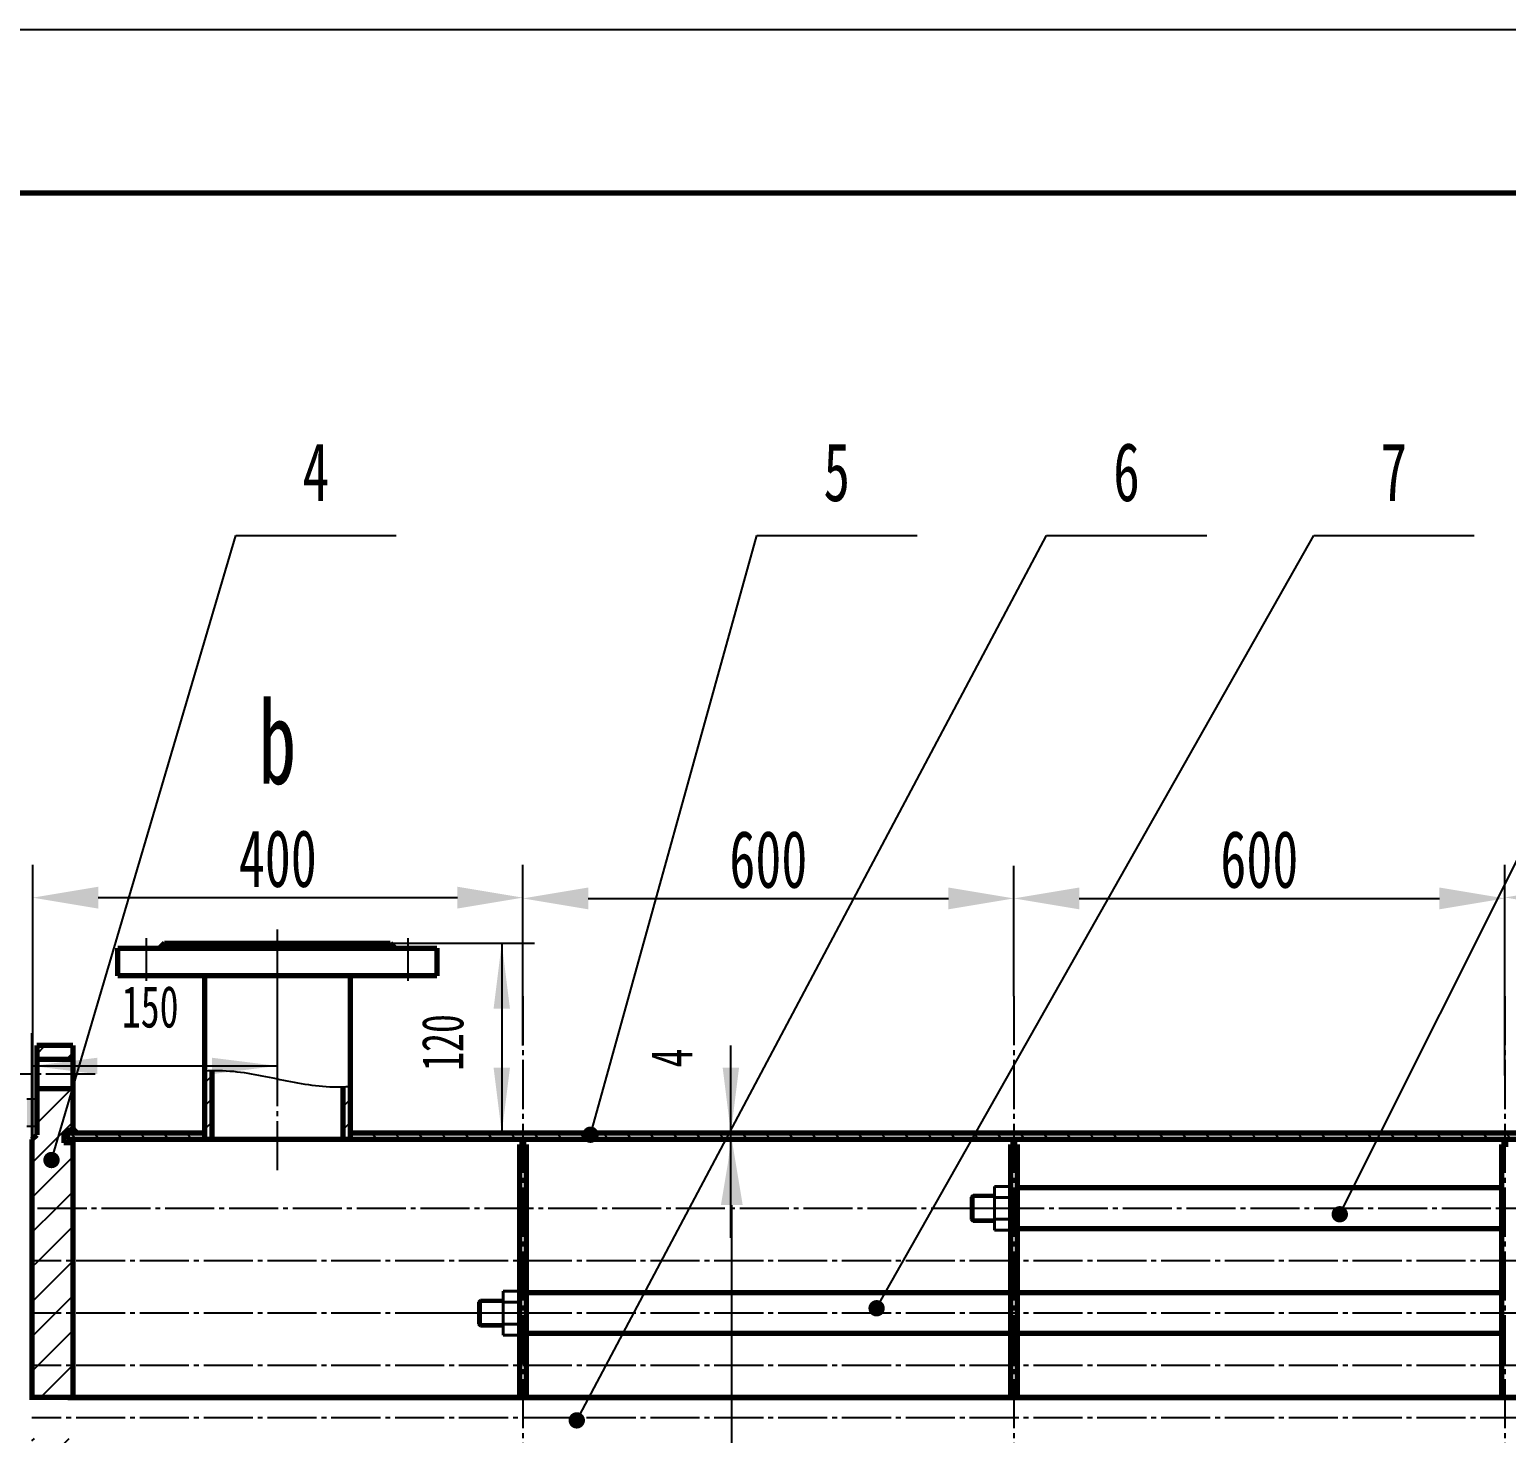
# Model space of a CAD drawing. Header units: millimetres. Extents: x -2970 to 2970, y -2100 to 2100.
# Drawn here: x -2285 to -1383, y 1242 to 2100 of the extents above; entities that cross this region are included whole.
import ezdxf

# ---------------------------------------------------------------- set-up
doc = ezdxf.new("R2010")
doc.units = ezdxf.units.MM
doc.linetypes.add('EB_DASHDOT', pattern=[39, 30, -3, 3, -3])
for name, color, linetype, lineweight in [('CAXA0', 7, 'Continuous', 40), ('CAXA1', 1, 'EB_DASHDOT', 25), ('CAXA3', 7, 'Continuous', 25), ('CAXA4', 3, 'Continuous', 25)]:
    doc.layers.add(name, color=color, linetype=linetype, lineweight=lineweight)
doc.styles.add('UserTxtStyle1', font='', dxfattribs={"width": 0.667})
doc.styles.add('UserTxtStyle12', font='', dxfattribs={"width": 0.667})
doc.styles.add('UserTxtStyle15', font='', dxfattribs={"width": 0.667})
doc.styles.add('标准', font='', dxfattribs={"width": 0.667})
doc.styles.get('UserTxtStyle1').set_extended_font_data('FangSong_GB2312')
doc.styles.get('UserTxtStyle12').set_extended_font_data('FangSong_GB2312')
doc.styles.get('UserTxtStyle15').set_extended_font_data('SimSun')
doc.styles.get('标准').set_extended_font_data('FangSong_GB2312')
doc.dimstyles.new('标准', dxfattribs={"dimscale": 10, "dimtxt": 3.5, "dimasz": 4, "dimexe": 2, "dimexo": 0, "dimtad": 1, "dimdsep": 46, "dimtxsty": '标准', "dimcen": 0, "dimdle": 6, "dimaunit": 1, "dimazin": 2, "dimtfac": 1, "dimtdec": 3, "dimtmove": 0, "dimatfit": 3, "dimfxl": 0, "dimtolj": 1, "dimtzin": 0, "dimarcsym": 0})

# ---------------------------------------------------------------- blocks, each defined once
blk = doc.blocks.new('CAXBLOCK0', base_point=(2870, -2000))
at = {"layer": 'CAXA0', "color": 0, "linetype": 'Continuous', "lineweight": 25}
blk.add_line((-2970, 2100), (2970, 2100), dxfattribs=at)
at = {"layer": 'CAXA0', "color": 0, "linetype": 'Continuous', "lineweight": 70}
blk.add_line((2870, 2000), (-2870, 2000), dxfattribs=at)
blk = doc.blocks.new('*CAXBLOCK14')
at = {"layer": 'CAXA4', "color": 0, "linetype": 'Continuous', "lineweight": -2}
for p, q in [((-1983.68, 1479.27), (-1983.68, 1589.14)), ((-1683.68, 1509.46), (-1683.68, 1589.14)), ((-1943.68, 1569.14), (-1723.68, 1569.14))]:
    blk.add_line(p, q, dxfattribs=at)
at = {"layer": 'CAXA4', "color": 0, "linetype": 'Continuous'}
for points in [[(-1943.68, 1575.81), (-1943.68, 1562.48), (-1983.68, 1569.14)], [(-1723.68, 1575.81), (-1723.68, 1562.48), (-1683.68, 1569.14)]]:
    blk.add_solid(points, dxfattribs=at)
at = {"layer": 'Defpoints', "color": 0, "linetype": 'Continuous'}
for p in [(-1683.68, 1569.14), (-1683.68, 1509.46), (-1983.68, 1479.27)]:
    blk.add_point(p, dxfattribs=at)
at = {"layer": 'CAXA4', "color": 0, "linetype": 'Continuous', "lineweight": 25, "insert": (-1833.68, 1592.89), "char_height": 35, "attachment_point": 5, "style": '标准'}
blk.add_mtext('\\A1;{\\fFangSong_GB2312|b0|i0|c134|p0;600}', dxfattribs=at)
blk = doc.blocks.new('*CAXBLOCK25')
at = {"layer": 'CAXA4', "color": 0, "linetype": 'Continuous', "lineweight": -2}
for p, q in [((-1683.68, 1509.46), (-1683.68, 1589.14)), ((-1383.68, 1509.46), (-1383.68, 1589.14)), ((-1643.68, 1569.14), (-1423.68, 1569.14))]:
    blk.add_line(p, q, dxfattribs=at)
at = {"layer": 'CAXA4', "color": 0, "linetype": 'Continuous'}
for points in [[(-1643.68, 1575.81), (-1643.68, 1562.48), (-1683.68, 1569.14)], [(-1423.68, 1575.81), (-1423.68, 1562.48), (-1383.68, 1569.14)]]:
    blk.add_solid(points, dxfattribs=at)
at = {"layer": 'Defpoints', "color": 0, "linetype": 'Continuous'}
for p in [(-1383.68, 1569.14), (-1683.68, 1509.46), (-1383.68, 1509.46)]:
    blk.add_point(p, dxfattribs=at)
at = {"layer": 'CAXA4', "color": 0, "linetype": 'Continuous', "lineweight": 25, "insert": (-1533.68, 1592.89), "char_height": 35, "attachment_point": 5, "style": '标准'}
blk.add_mtext('\\A1;{\\fFangSong_GB2312|b0|i0|c134|p0;600}', dxfattribs=at)
blk = doc.blocks.new('*CAXBLOCK36')
at = {"layer": 'CAXA4', "color": 0, "linetype": 'Continuous', "lineweight": -2}
for p, q in [((-1383.68, 1460.91), (-1383.68, 1589.75)), ((-1083.68, 1460.91), (-1083.68, 1589.75)), ((-1343.68, 1569.75), (-1123.68, 1569.75))]:
    blk.add_line(p, q, dxfattribs=at)
at = {"layer": 'CAXA4', "color": 0, "linetype": 'Continuous'}
for points in [[(-1343.68, 1576.41), (-1343.68, 1563.08), (-1383.68, 1569.75)], [(-1123.68, 1576.41), (-1123.68, 1563.08), (-1083.68, 1569.75)]]:
    blk.add_solid(points, dxfattribs=at)
at = {"layer": 'Defpoints', "color": 0, "linetype": 'Continuous'}
for p in [(-1083.68, 1569.75), (-1383.68, 1460.91), (-1083.68, 1460.91)]:
    blk.add_point(p, dxfattribs=at)
at = {"layer": 'CAXA4', "color": 0, "linetype": 'Continuous', "lineweight": 25, "insert": (-1233.68, 1593.5), "char_height": 35, "attachment_point": 5, "style": '标准'}
blk.add_mtext('\\A1;{\\fFangSong_GB2312|b0|i0|c134|p0;600}', dxfattribs=at)
blk = doc.blocks.new('*CAXBLOCK1720')
at = {"layer": 'CAXA0', "linetype": 'Continuous', "lineweight": 25}
for points in [[(-2283.68, 1466.81), (-2243.68, 1461.81), (-2243.68, 1471.81)], [(-2133.68, 1466.81), (-2173.68, 1461.81), (-2173.68, 1471.81)]]:
    blk.add_hatch(color=0, dxfattribs=at).paths.add_polyline_path(points, flags=0)
at = {"layer": 'CAXA0', "color": 0, "linetype": 'Continuous', "lineweight": 25}
for p, q in [((-2133.68, 1550.13), (-2133.68, 1446.81)), ((-2283.68, 1421.77), (-2283.68, 1486.81)), ((-2283.68, 1466.81), (-2133.68, 1466.81))]:
    blk.add_line(p, q, dxfattribs=at)
at = {"layer": 'CAXA0', "color": 0, "linetype": 'Continuous', "lineweight": 25, "insert": (-2228.71, 1515.78), "char_height": 25.5, "attachment_point": 1, "style": '标准'}
blk.add_mtext('\\fFangSong_GB2312|b0|i0|p34;150', dxfattribs=at)
blk = doc.blocks.new('*CAXBLOCK1821')
at = {"layer": 'CAXA0', "linetype": 'Continuous', "lineweight": 25}
for points in [[(-1996.54, 1541.79), (-2001.54, 1501.79), (-1991.54, 1501.79)], [(-1996.54, 1425.77), (-2001.54, 1465.77), (-1991.54, 1465.77)]]:
    blk.add_hatch(color=0, dxfattribs=at).paths.add_polyline_path(points, flags=0)
at = {"layer": 'CAXA0', "color": 0, "linetype": 'Continuous', "lineweight": 25}
for p, q in [((-2064.68, 1541.79), (-1976.54, 1541.79)), ((-1996.54, 1541.79), (-1996.54, 1425.77)), ((-2089.18, 1425.77), (-1976.54, 1425.77))]:
    blk.add_line(p, q, dxfattribs=at)
at = {"layer": 'CAXA0', "color": 0, "linetype": 'Continuous', "lineweight": 25, "insert": (-2045.5, 1463.75), "char_height": 25.5, "attachment_point": 1, "rotation": 90, "style": '标准'}
blk.add_mtext('\\fFangSong_GB2312|b0|i0|p34;120', dxfattribs=at)
blk = doc.blocks.new('*CAXBLOCK2326')
at = {"layer": 'CAXA4', "color": 0, "linetype": 'Continuous', "lineweight": -2}
for p, q in [((-2262.1, 1421.77), (-1835.99, 1421.77)), ((-1855.99, 961.77), (-1855.99, 1381.77)), ((-1801.31, 921.77), (-1875.99, 921.77))]:
    blk.add_line(p, q, dxfattribs=at)
at = {"layer": 'CAXA4', "color": 0, "linetype": 'Continuous'}
for points in [[(-1862.66, 1381.77), (-1849.33, 1381.77), (-1855.99, 1421.77)], [(-1862.66, 961.77), (-1849.33, 961.77), (-1855.99, 921.77)]]:
    blk.add_solid(points, dxfattribs=at)
at = {"layer": 'Defpoints', "color": 0, "linetype": 'Continuous'}
for p in [(-2262.1, 1421.77), (-1855.99, 1421.77), (-1801.31, 921.77)]:
    blk.add_point(p, dxfattribs=at)
at = {"layer": 'CAXA4', "color": 0, "linetype": 'Continuous', "lineweight": 25, "insert": (-1882.39, 1171.77), "char_height": 35, "attachment_point": 5, "rotation": 90, "style": '标准'}
blk.add_mtext('\\A1;{\\fFangSong_GB2312|b0|i0|c134|p0;φ900}', dxfattribs=at)
blk = doc.blocks.new('CAXBLOCK36', base_point=(-2061.09, 1790.83))
at = {"layer": 'CAXA0', "linetype": 'Continuous', "lineweight": 25}
blk.add_hatch(color=0, dxfattribs=at).paths.add_polyline_path([(-2266.67, 1409.32), (-2266.73, 1410.1), (-2266.91, 1410.86), (-2267.21, 1411.59), (-2267.62, 1412.26), (-2268.13, 1412.86), (-2268.73, 1413.36), (-2269.4, 1413.77), (-2270.12, 1414.07), (-2270.88, 1414.26), (-2271.67, 1414.32), (-2272.45, 1414.26), (-2273.21, 1414.07), (-2273.94, 1413.77), (-2274.61, 1413.36), (-2275.2, 1412.86), (-2275.71, 1412.26), (-2276.12, 1411.59), (-2276.42, 1410.86), (-2276.61, 1410.1), (-2276.67, 1409.32), (-2276.61, 1408.54), (-2276.42, 1407.77), (-2276.12, 1407.05), (-2275.71, 1406.38), (-2275.2, 1405.78), (-2274.61, 1405.27), (-2273.94, 1404.86), (-2273.21, 1404.56), (-2272.45, 1404.38), (-2271.67, 1404.32), (-2270.88, 1404.38), (-2270.12, 1404.56), (-2269.4, 1404.86), (-2268.73, 1405.27), (-2268.13, 1405.78), (-2267.62, 1406.38), (-2267.21, 1407.05), (-2266.91, 1407.77), (-2266.73, 1408.54)], flags=0)
at = {"layer": 'CAXA0', "color": 0, "linetype": 'Continuous', "lineweight": 25}
for p, q in [((-2271.67, 1409.32), (-2159.09, 1790.83)), ((-2159.09, 1790.83), (-2061.09, 1790.83))]:
    blk.add_line(p, q, dxfattribs=at)
at = {"layer": 'CAXA0', "color": 0, "linetype": 'Continuous', "lineweight": 25, "insert": (-2118.27, 1847.68), "char_height": 35.8, "attachment_point": 1, "style": 'UserTxtStyle1'}
blk.add_mtext('\\fFangSong_GB2312|b0|i0|p34;4', dxfattribs=at)
blk = doc.blocks.new('CAXBLOCK35', base_point=(-2271.67, 1409.32))
at = {"layer": 'CAXA0', "color": 0, "linetype": 'ByBlock', "lineweight": -2}
blk.add_blockref('CAXBLOCK36', (-2061.09, 1790.83), dxfattribs=at)
blk = doc.blocks.new('CAXBLOCK38', base_point=(-1742.8, 1790.83))
at = {"layer": 'CAXA0', "linetype": 'Continuous', "lineweight": 25}
blk.add_hatch(color=0, dxfattribs=at).paths.add_polyline_path([(-1937.33, 1424.78), (-1937.4, 1425.57), (-1937.58, 1426.33), (-1937.88, 1427.05), (-1938.29, 1427.72), (-1938.8, 1428.32), (-1939.4, 1428.83), (-1940.06, 1429.24), (-1940.79, 1429.54), (-1941.55, 1429.72), (-1942.33, 1429.78), (-1943.12, 1429.72), (-1943.88, 1429.54), (-1944.6, 1429.24), (-1945.27, 1428.83), (-1945.87, 1428.32), (-1946.38, 1427.72), (-1946.79, 1427.05), (-1947.09, 1426.33), (-1947.27, 1425.57), (-1947.33, 1424.78), (-1947.27, 1424), (-1947.09, 1423.24), (-1946.79, 1422.51), (-1946.38, 1421.84), (-1945.87, 1421.25), (-1945.27, 1420.74), (-1944.6, 1420.33), (-1943.88, 1420.03), (-1943.12, 1419.84), (-1942.33, 1419.78), (-1941.55, 1419.84), (-1940.79, 1420.03), (-1940.06, 1420.33), (-1939.4, 1420.74), (-1938.8, 1421.25), (-1938.29, 1421.84), (-1937.88, 1422.51), (-1937.58, 1423.24), (-1937.4, 1424)], flags=0)
at = {"layer": 'CAXA0', "color": 0, "linetype": 'Continuous', "lineweight": 25}
for p, q in [((-1942.33, 1424.78), (-1840.8, 1790.83)), ((-1840.8, 1790.83), (-1742.8, 1790.83))]:
    blk.add_line(p, q, dxfattribs=at)
at = {"layer": 'CAXA0', "color": 0, "linetype": 'Continuous', "lineweight": 25, "insert": (-1799.98, 1847.68), "char_height": 35.8, "attachment_point": 1, "style": 'UserTxtStyle1'}
blk.add_mtext('\\fFangSong_GB2312|b0|i0|p34;5', dxfattribs=at)
blk = doc.blocks.new('CAXBLOCK37', base_point=(-1942.33, 1424.78))
at = {"layer": 'CAXA0', "color": 0, "linetype": 'ByBlock', "lineweight": -2}
blk.add_blockref('CAXBLOCK38', (-1742.8, 1790.83), dxfattribs=at)
blk = doc.blocks.new('CAXBLOCK40', base_point=(-1565.77, 1790.83))
at = {"layer": 'CAXA0', "linetype": 'Continuous', "lineweight": 25}
blk.add_hatch(color=0, dxfattribs=at).paths.add_polyline_path([(-1945.72, 1250.26), (-1945.78, 1251.05), (-1945.97, 1251.81), (-1946.27, 1252.53), (-1946.68, 1253.2), (-1947.19, 1253.8), (-1947.78, 1254.31), (-1948.45, 1254.72), (-1949.18, 1255.02), (-1949.94, 1255.2), (-1950.72, 1255.26), (-1951.5, 1255.2), (-1952.27, 1255.02), (-1952.99, 1254.72), (-1953.66, 1254.31), (-1954.26, 1253.8), (-1954.77, 1253.2), (-1955.18, 1252.53), (-1955.48, 1251.81), (-1955.66, 1251.05), (-1955.72, 1250.26), (-1955.66, 1249.48), (-1955.48, 1248.72), (-1955.18, 1248), (-1954.77, 1247.33), (-1954.26, 1246.73), (-1953.66, 1246.22), (-1952.99, 1245.81), (-1952.27, 1245.51), (-1951.5, 1245.33), (-1950.72, 1245.26), (-1949.94, 1245.33), (-1949.18, 1245.51), (-1948.45, 1245.81), (-1947.78, 1246.22), (-1947.19, 1246.73), (-1946.68, 1247.33), (-1946.27, 1248), (-1945.97, 1248.72), (-1945.78, 1249.48)], flags=0)
at = {"layer": 'CAXA0', "color": 0, "linetype": 'Continuous', "lineweight": 25}
for p, q in [((-1950.72, 1250.26), (-1663.77, 1790.83)), ((-1663.77, 1790.83), (-1565.77, 1790.83))]:
    blk.add_line(p, q, dxfattribs=at)
at = {"layer": 'CAXA0', "color": 0, "linetype": 'Continuous', "lineweight": 25, "insert": (-1622.95, 1847.68), "char_height": 35.8, "attachment_point": 1, "style": 'UserTxtStyle1'}
blk.add_mtext('\\fFangSong_GB2312|b0|i0|p34;6', dxfattribs=at)
blk = doc.blocks.new('CAXBLOCK39', base_point=(-1950.72, 1250.26))
at = {"layer": 'CAXA0', "color": 0, "linetype": 'ByBlock', "lineweight": -2}
blk.add_blockref('CAXBLOCK40', (-1565.77, 1790.83), dxfattribs=at)
blk = doc.blocks.new('CAXBLOCK42', base_point=(-1402.43, 1790.83))
at = {"layer": 'CAXA0', "linetype": 'Continuous', "lineweight": 25}
blk.add_hatch(color=0, dxfattribs=at).paths.add_polyline_path([(-1762.51, 1318.75), (-1762.58, 1319.53), (-1762.76, 1320.29), (-1763.06, 1321.02), (-1763.47, 1321.69), (-1763.98, 1322.28), (-1764.58, 1322.79), (-1765.24, 1323.2), (-1765.97, 1323.5), (-1766.73, 1323.69), (-1767.51, 1323.75), (-1768.3, 1323.69), (-1769.06, 1323.5), (-1769.78, 1323.2), (-1770.45, 1322.79), (-1771.05, 1322.28), (-1771.56, 1321.69), (-1771.97, 1321.02), (-1772.27, 1320.29), (-1772.45, 1319.53), (-1772.51, 1318.75), (-1772.45, 1317.96), (-1772.27, 1317.2), (-1771.97, 1316.48), (-1771.56, 1315.81), (-1771.05, 1315.21), (-1770.45, 1314.7), (-1769.78, 1314.29), (-1769.06, 1313.99), (-1768.3, 1313.81), (-1767.51, 1313.75), (-1766.73, 1313.81), (-1765.97, 1313.99), (-1765.24, 1314.29), (-1764.58, 1314.7), (-1763.98, 1315.21), (-1763.47, 1315.81), (-1763.06, 1316.48), (-1762.76, 1317.2), (-1762.58, 1317.96)], flags=0)
at = {"layer": 'CAXA0', "color": 0, "linetype": 'Continuous', "lineweight": 25}
for p, q in [((-1767.51, 1318.75), (-1500.43, 1790.83)), ((-1500.43, 1790.83), (-1402.43, 1790.83))]:
    blk.add_line(p, q, dxfattribs=at)
at = {"layer": 'CAXA0', "color": 0, "linetype": 'Continuous', "lineweight": 25, "insert": (-1459.61, 1847.68), "char_height": 35.8, "attachment_point": 1, "style": 'UserTxtStyle1'}
blk.add_mtext('\\fFangSong_GB2312|b0|i0|p34;7', dxfattribs=at)
blk = doc.blocks.new('CAXBLOCK41', base_point=(-1767.51, 1318.75))
at = {"layer": 'CAXA0', "color": 0, "linetype": 'ByBlock', "lineweight": -2}
blk.add_blockref('CAXBLOCK42', (-1402.43, 1790.83), dxfattribs=at)
blk = doc.blocks.new('CAXBLOCK44', base_point=(-1179.05, 1790.83))
at = {"layer": 'CAXA0', "linetype": 'Continuous', "lineweight": 25}
blk.add_hatch(color=0, dxfattribs=at).paths.add_polyline_path([(-1479.53, 1376.18), (-1479.6, 1376.97), (-1479.78, 1377.73), (-1480.08, 1378.45), (-1480.49, 1379.12), (-1481, 1379.72), (-1481.6, 1380.23), (-1482.26, 1380.64), (-1482.99, 1380.94), (-1483.75, 1381.12), (-1484.53, 1381.18), (-1485.32, 1381.12), (-1486.08, 1380.94), (-1486.8, 1380.64), (-1487.47, 1380.23), (-1488.07, 1379.72), (-1488.58, 1379.12), (-1488.99, 1378.45), (-1489.29, 1377.73), (-1489.47, 1376.97), (-1489.53, 1376.18), (-1489.47, 1375.4), (-1489.29, 1374.64), (-1488.99, 1373.91), (-1488.58, 1373.24), (-1488.07, 1372.65), (-1487.47, 1372.14), (-1486.8, 1371.73), (-1486.08, 1371.43), (-1485.32, 1371.24), (-1484.53, 1371.18), (-1483.75, 1371.24), (-1482.99, 1371.43), (-1482.26, 1371.73), (-1481.6, 1372.14), (-1481, 1372.65), (-1480.49, 1373.24), (-1480.08, 1373.91), (-1479.78, 1374.64), (-1479.6, 1375.4)], flags=0)
at = {"layer": 'CAXA0', "color": 0, "linetype": 'Continuous', "lineweight": 25}
for p, q in [((-1484.53, 1376.18), (-1277.05, 1790.83)), ((-1277.05, 1790.83), (-1179.05, 1790.83))]:
    blk.add_line(p, q, dxfattribs=at)
at = {"layer": 'CAXA0', "color": 0, "linetype": 'Continuous', "lineweight": 25, "insert": (-1236.22, 1847.68), "char_height": 35.8, "attachment_point": 1, "style": 'UserTxtStyle1'}
blk.add_mtext('\\fFangSong_GB2312|b0|i0|p34;8', dxfattribs=at)
blk = doc.blocks.new('CAXBLOCK43', base_point=(-1484.53, 1376.18))
at = {"layer": 'CAXA0', "color": 0, "linetype": 'ByBlock', "lineweight": -2}
blk.add_blockref('CAXBLOCK44', (-1179.05, 1790.83), dxfattribs=at)
blk = doc.blocks.new('CAXBLOCK66', base_point=(-2245.73, 783.02))
at = {"layer": 'CAXA0', "color": 0, "linetype": 'Continuous', "lineweight": 25}
for p, q in [((-2280.68, 1474.05), (-2275.46, 1479.27)), ((-2262.75, 1470.77), (-2258.68, 1474.84)), ((-2280.68, 1431.63), (-2259.54, 1452.77)), ((-2283.68, 1407.41), (-2258.68, 1432.41)), ((-2283.68, 1386.2), (-2258.68, 1411.2)), ((-2268.9, 1379.77), (-2258.68, 1389.99)), ((-2283.68, 1364.99), (-2268.9, 1379.77)), ((-2279.69, 1347.77), (-2258.68, 1368.77)), ((-2283.68, 1343.77), (-2279.69, 1347.77)), ((-2283.68, 1322.56), (-2258.68, 1347.56)), ((-2269.26, 1315.77), (-2258.68, 1326.35)), ((-2283.68, 1301.35), (-2269.26, 1315.77)), ((-2280.05, 1283.77), (-2258.68, 1305.13)), ((-2283.68, 1280.13), (-2280.05, 1283.77)), ((-2278.33, 1264.27), (-2258.83, 1283.77)), ((-2258.83, 1283.77), (-2258.68, 1283.92)), ((-2283.68, 1237.71), (-2282.12, 1239.27)), ((-2280.41, 1219.77), (-2260.91, 1239.27)), ((-2283.68, 1195.28), (-2259.19, 1219.77)), ((-2283.68, 1216.49), (-2280.41, 1219.77)), ((-2259.19, 1219.77), (-2258.68, 1220.28)), ((-2269.98, 1187.77), (-2258.68, 1199.07)), ((-2281.11, 1176.64), (-2269.98, 1187.77)), ((-2264.77, 1171.77), (-2258.68, 1177.86)), ((-2280.77, 1155.77), (-2264.77, 1171.77)), ((-2283.68, 1152.86), (-2280.77, 1155.77)), ((-2283.68, 1131.64), (-2259.55, 1155.77)), ((-2259.55, 1155.77), (-2258.68, 1156.64)), ((-2270.34, 1123.77), (-2258.68, 1135.43)), ((-2283.68, 1110.43), (-2270.34, 1123.77)), ((-2281.13, 1091.77), (-2258.68, 1114.22)), ((-2259.91, 1091.77), (-2258.68, 1093)), ((-2283.68, 1089.22), (-2281.13, 1091.77)), ((-2283.68, 1068), (-2259.91, 1091.77)), ((-2270.7, 1059.77), (-2258.68, 1071.79)), ((-2283.68, 1046.79), (-2270.7, 1059.77)), ((-2281.49, 1027.77), (-2258.68, 1050.58)), ((-2260.27, 1027.77), (-2258.68, 1029.36)), ((-2283.68, 1025.58), (-2281.49, 1027.77)), ((-2283.68, 1004.36), (-2260.27, 1027.77)), ((-2271.06, 995.77), (-2258.68, 1008.15)), ((-2283.68, 983.15), (-2271.06, 995.77)), ((-2281.85, 963.77), (-2258.68, 986.94)), ((-2260.63, 963.77), (-2258.68, 965.72)), ((-2283.68, 961.94), (-2281.85, 963.77)), ((-2283.68, 940.72), (-2260.63, 963.77)), ((-2282.55, 920.64), (-2258.68, 944.51)), ((-2280.68, 901.3), (-2264.1, 917.88)), ((-2269.99, 890.77), (-2258.68, 902.08)), ((-2275.28, 864.27), (-2266.78, 872.77))]:
    blk.add_line(p, q, dxfattribs=at)
blk = doc.blocks.new('CAXBLOCK70', base_point=(-2315.72, 1424.47))
at = {"layer": 'CAXA0', "color": 0, "linetype": 'Continuous', "lineweight": 25}
for p, q in [((-2256.16, 1421.77), (-2260.16, 1425.77)), ((-2242.02, 1421.77), (-2246.02, 1425.77)), ((-2227.87, 1421.77), (-2231.87, 1425.77)), ((-2213.73, 1421.77), (-2217.73, 1425.77)), ((-2199.59, 1421.77), (-2203.59, 1425.77)), ((-2185.45, 1421.77), (-2189.45, 1425.77)), ((-2086.45, 1421.77), (-2089.18, 1424.5)), ((-2072.31, 1421.77), (-2076.31, 1425.77)), ((-2058.17, 1421.77), (-2062.17, 1425.77)), ((-2044.03, 1421.77), (-2048.03, 1425.77)), ((-2029.88, 1421.77), (-2033.88, 1425.77)), ((-2015.74, 1421.77), (-2019.74, 1425.77)), ((-2001.6, 1421.77), (-2005.6, 1425.77)), ((-1987.46, 1421.77), (-1991.46, 1425.77)), ((-1973.32, 1421.77), (-1977.32, 1425.77)), ((-1959.17, 1421.77), (-1963.17, 1425.77)), ((-1945.03, 1421.77), (-1949.03, 1425.77)), ((-1930.89, 1421.77), (-1934.89, 1425.77)), ((-1916.75, 1421.77), (-1920.75, 1425.77)), ((-1902.61, 1421.77), (-1906.61, 1425.77)), ((-1888.46, 1421.77), (-1892.46, 1425.77)), ((-1874.32, 1421.77), (-1878.32, 1425.77)), ((-1860.18, 1421.77), (-1864.18, 1425.77)), ((-1846.04, 1421.77), (-1850.04, 1425.77)), ((-1831.89, 1421.77), (-1835.89, 1425.77)), ((-1817.75, 1421.77), (-1821.75, 1425.77)), ((-1803.61, 1421.77), (-1807.61, 1425.77)), ((-1789.47, 1421.77), (-1793.47, 1425.77)), ((-1775.33, 1421.77), (-1779.33, 1425.77)), ((-1761.18, 1421.77), (-1765.18, 1425.77)), ((-1747.04, 1421.77), (-1751.04, 1425.77)), ((-1732.9, 1421.77), (-1736.9, 1425.77)), ((-1718.76, 1421.77), (-1722.76, 1425.77)), ((-1704.62, 1421.77), (-1708.62, 1425.77)), ((-1690.47, 1421.77), (-1694.47, 1425.77)), ((-1676.33, 1421.77), (-1680.33, 1425.77)), ((-1662.19, 1421.77), (-1666.19, 1425.77)), ((-1648.05, 1421.77), (-1652.05, 1425.77)), ((-1633.9, 1421.77), (-1637.9, 1425.77)), ((-1619.76, 1421.77), (-1623.76, 1425.77)), ((-1605.62, 1421.77), (-1609.62, 1425.77)), ((-1591.48, 1421.77), (-1595.48, 1425.77)), ((-1577.34, 1421.77), (-1581.34, 1425.77)), ((-1563.19, 1421.77), (-1567.19, 1425.77)), ((-1549.05, 1421.77), (-1553.05, 1425.77)), ((-1534.91, 1421.77), (-1538.91, 1425.77)), ((-1520.77, 1421.77), (-1524.77, 1425.77)), ((-1506.63, 1421.77), (-1510.63, 1425.77)), ((-1492.48, 1421.77), (-1496.48, 1425.77)), ((-1478.34, 1421.77), (-1482.34, 1425.77)), ((-1464.2, 1421.77), (-1468.2, 1425.77)), ((-1450.06, 1421.77), (-1454.06, 1425.77)), ((-1435.91, 1421.77), (-1439.91, 1425.77)), ((-1421.77, 1421.77), (-1425.77, 1425.77)), ((-1407.63, 1421.77), (-1411.63, 1425.77)), ((-1393.49, 1421.77), (-1397.49, 1425.77)), ((-1379.35, 1421.77), (-1383.35, 1425.77))]:
    blk.add_line(p, q, dxfattribs=at)
blk = doc.blocks.new('CAXBLOCK73', base_point=(-2176.15, 1444.36))
at = {"layer": 'CAXA0', "color": 0, "linetype": 'Continuous', "lineweight": 25}
for p, q in [((-2178.18, 1456.35), (-2173.68, 1460.85)), ((-2178.18, 1442.2), (-2173.68, 1446.7)), ((-2093.68, 1441.85), (-2089.18, 1446.35)), ((-2178.18, 1428.06), (-2173.68, 1432.56)), ((-2093.68, 1427.71), (-2089.18, 1432.21))]:
    blk.add_line(p, q, dxfattribs=at)
blk = doc.blocks.new('*CAXBLOCK114117')
at = {"layer": 'CAXA4', "color": 0, "linetype": 'Continuous', "lineweight": -2}
for p, q in [((-2283.11, 1387.78), (-2283.11, 1589.62)), ((-1983.68, 1479.27), (-1983.68, 1589.62)), ((-2243.11, 1569.62), (-2023.68, 1569.62))]:
    blk.add_line(p, q, dxfattribs=at)
at = {"layer": 'CAXA4', "color": 0, "linetype": 'Continuous'}
for points in [[(-2243.11, 1576.29), (-2243.11, 1562.95), (-2283.11, 1569.62)], [(-2023.68, 1576.29), (-2023.68, 1562.95), (-1983.68, 1569.62)]]:
    blk.add_solid(points, dxfattribs=at)
at = {"layer": 'Defpoints', "color": 0, "linetype": 'Continuous'}
for p in [(-1983.68, 1569.62), (-1983.68, 1479.27), (-2283.11, 1387.78)]:
    blk.add_point(p, dxfattribs=at)
at = {"layer": 'CAXA4', "color": 0, "linetype": 'Continuous', "lineweight": 25, "insert": (-2133.4, 1593.37), "char_height": 35, "attachment_point": 5, "style": '标准'}
blk.add_mtext('\\A1;{\\fFangSong_GB2312|b0|i0|c134|p0;400}', dxfattribs=at)
blk = doc.blocks.new('*CAXBLOCK117120')
at = {"layer": 'CAXA4', "linetype": 'Continuous', "lineweight": 25}
for points in [[(-1856.57, 1425.77), (-1851.57, 1465.77), (-1861.57, 1465.77)], [(-1856.57, 1421.77), (-1851.57, 1381.77), (-1861.57, 1381.77)]]:
    blk.add_hatch(color=0, dxfattribs=at).paths.add_polyline_path(points, flags=0)
at = {"layer": 'CAXA4', "color": 0, "linetype": 'Continuous', "lineweight": 25}
for p, q in [((-1856.57, 1361.77), (-1856.57, 1479.27)), ((-2262.1, 1421.77), (-1836.57, 1421.77)), ((-2089.18, 1425.77), (-1836.57, 1425.77))]:
    blk.add_line(p, q, dxfattribs=at)
at = {"layer": 'CAXA4', "color": 0, "linetype": 'Continuous', "lineweight": 25, "insert": (-1905.54, 1465.86), "char_height": 25.5, "attachment_point": 1, "rotation": 90, "style": 'UserTxtStyle15'}
blk.add_mtext('\\fSimSun|b0|i0|p34;4', dxfattribs=at)

msp = doc.modelspace()

# ---------------------------------------------------------------- hatches: boundary and pattern name
at = {"layer": 'CAXA0', "linetype": 'Continuous', "lineweight": 25}
for points in [[(-2286.684, 1429.772), (-2280.684, 1429.772), (-2280.684, 1446.772), (-2286.684, 1446.772)], [(-2260.471, 1425.772), (-2258.684, 1425.772), (-2258.684, 1428.674)], [(-2258.684, 1425.772), (-2256.158, 1425.772), (-2258.684, 1428.674)]]:
    msp.add_hatch(color=256, dxfattribs=at).paths.add_polyline_path(points, flags=0)

# ---------------------------------------------------------------- linework, layer by layer
at = {"layer": 'CAXA0', "linetype": 'Continuous', "lineweight": 70}
for p, q in [((-2280.684, 1479.272), (-2280.684, 1424.772)), ((-2258.684, 1479.272), (-2280.684, 1479.272)), ((-2258.684, 1479.272), (-2258.684, 1425.772)), ((-2258.684, 1470.772), (-2280.684, 1470.772)), ((-2258.684, 1452.772), (-2280.684, 1452.772)), ((-2264.096, 1425.772), (-2258.684, 1428.674)), ((-2258.684, 1428.674), (-2260.471, 1425.772)), ((-2258.684, 1428.674), (-2256.158, 1425.772)), ((-2283.684, 1421.772), (-2280.684, 1424.772)), ((-2283.684, 1421.772), (-2283.684, 1264.272)), ((-2264.096, 1425.772), (-2264.096, 1419.772)), ((-2258.684, 1419.772), (-2264.096, 1419.772)), ((-2262.096, 1425.772), (-2262.096, 1421.772)), ((-2178.184, 1425.772), (-2262.096, 1425.772)), ((737.729, 1421.772), (-2262.096, 1421.772)), ((-2258.684, 1421.772), (-2258.684, 1264.272)), ((564.816, 1425.772), (-2089.184, 1425.772)), ((-1985.684, 1418.772), (-1985.684, 1264.272)), ((-1981.684, 1418.772), (-1981.684, 1264.272)), ((-1685.684, 1418.772), (-1685.684, 1264.272)), ((-1681.684, 1418.772), (-1681.684, 1264.272)), ((-1385.684, 1418.772), (-1385.684, 1264.272)), ((-1385.684, 1392.272), (-1681.684, 1392.272)), ((-1385.684, 1367.272), (-1681.684, 1367.272)), ((-1685.684, 1328.272), (-1981.684, 1328.272)), ((-1385.684, 1328.272), (-1681.684, 1328.272)), ((-1685.684, 1303.272), (-1981.684, 1303.272)), ((-1385.684, 1303.272), (-1681.684, 1303.272)), ((737.316, 1264.272), (-2285.078, 1264.272)), ((-2261.684, 1264.272), (760.711, 1264.272))]:
    msp.add_line(p, q, dxfattribs=at)
at = {"layer": 'CAXA0', "linetype": 'EB_DASHDOT', "lineweight": 25}
for p, q in [((-2245.054, 1461.772), (-2323.669, 1461.772)), ((-2286.684, 1446.772), (-2280.684, 1446.772)), ((-2280.684, 1446.772), (-2280.684, 1429.772)), ((-2280.684, 1429.772), (-2286.684, 1429.772))]:
    msp.add_line(p, q, dxfattribs=at)
at = {"layer": 'CAXA0'}
for p, q in [((-1695.529, 1366.41), (-1695.529, 1393.16)), ((-1686.479, 1393.16), (-1695.529, 1393.16)), ((-1685.529, 1369.753), (-1685.529, 1389.816)), ((-1709.712, 1386.585), (-1708.512, 1387.785)), ((-1709.712, 1372.985), (-1709.712, 1386.585)), ((-1708.512, 1371.785), (-1708.512, 1387.785)), ((-1695.529, 1387.785), (-1708.512, 1387.785)), ((-1695.529, 1371.785), (-1695.529, 1387.785)), ((-1686.479, 1386.472), (-1695.529, 1386.472)), ((-1709.712, 1372.985), (-1708.512, 1371.785)), ((-1695.529, 1371.785), (-1708.512, 1371.785)), ((-1686.479, 1373.097), (-1695.529, 1373.097)), ((-1686.479, 1366.41), (-1695.529, 1366.41)), ((-1995.661, 1302.384), (-1995.661, 1329.134)), ((-1986.611, 1329.134), (-1995.661, 1329.134)), ((-2010.768, 1322.559), (-2009.568, 1323.759)), ((-2010.768, 1308.959), (-2010.768, 1322.559)), ((-2009.568, 1307.759), (-2009.568, 1323.759)), ((-1995.661, 1323.759), (-2009.568, 1323.759)), ((-1995.661, 1307.759), (-1995.661, 1323.759)), ((-1986.611, 1322.446), (-1995.661, 1322.446)), ((-1985.661, 1305.727), (-1985.661, 1325.79)), ((-2010.768, 1308.959), (-2009.568, 1307.759)), ((-1986.611, 1309.071), (-1995.661, 1309.071)), ((-1995.661, 1307.759), (-2009.568, 1307.759)), ((-1986.611, 1302.384), (-1995.661, 1302.384))]:
    msp.add_line(p, q, dxfattribs=at)
for centre, radius, start, end in [((-1691.885, 1389.816), 6.356, 328.261712, 31.738288), ((-1709.529, 1379.785), 24, 343.8206, 16.1794), ((-1691.885, 1369.753), 6.356, 328.261712, 31.738288), ((-1992.017, 1325.79), 6.356, 328.261712, 31.738288), ((-2009.661, 1315.759), 24, 343.8206, 16.1794), ((-1992.017, 1305.727), 6.356, 328.261712, 31.738288)]:
    msp.add_arc(centre, radius, start, end, dxfattribs=at)
at = {"layer": 'CAXA0', "linetype": 'Continuous', "lineweight": 25}
msp.add_open_spline([(-2178.184, 1463.805), (-2175.222, 1464.014), (-2160.472, 1464.438), (-2134.344, 1459.046), (-2107.781, 1453.565), (-2092.585, 1454.106), (-2089.184, 1454.388)], degree=3, knots=[0, 0, 0, 0, 8.8955069, 44.2569297, 79.6183524, 89.8353666, 89.8353666, 89.8353666, 89.8353666], dxfattribs=at)
at = {"layer": 'CAXA1', "linetype": 'Continuous', "lineweight": 25}
for p, q in [((-2213.684, 1518.789), (-2213.684, 1544.789)), ((-2053.684, 1518.789), (-2053.684, 1544.789))]:
    msp.add_line(p, q, dxfattribs=at)
at = {"layer": 'CAXA1', "linetype": 'EB_DASHDOT', "lineweight": 25}
for p, q in [((-2133.684, 1550.132), (-2133.684, 1402.551)), ((-1983.684, 1509.465), (-1983.684, 1171.772)), ((-1683.684, 1509.465), (-1683.684, 1171.772)), ((-1383.684, 1509.465), (-1383.684, 1171.772)), ((752.83, 1379.772), (-2283.684, 1379.772)), ((-1682.529, 1379.785), (-1733.529, 1379.785)), ((737.316, 1347.772), (-2283.684, 1347.772)), ((737.316, 1315.772), (-2283.684, 1315.772)), ((-1982.661, 1315.759), (-2033.661, 1315.759)), ((737.316, 1283.772), (-2283.684, 1283.772)), ((737.316, 1251.772), (-2283.684, 1251.772))]:
    msp.add_line(p, q, dxfattribs=at)
at = {"layer": 'CAXA1', "color": 7, "linetype": 'Continuous', "lineweight": 70}
for p, q in [((-1981.684, 1418.772), (-1985.684, 1418.772)), ((-1681.684, 1418.772), (-1685.684, 1418.772)), ((-1381.684, 1418.772), (-1385.684, 1418.772))]:
    msp.add_line(p, q, dxfattribs=at)
at = {"layer": 'CAXA3', "linetype": 'Continuous', "lineweight": 70}
for p, q in [((-2231.184, 1538.789), (-2036.184, 1538.789)), ((-2231.184, 1521.789), (-2231.184, 1538.789)), ((-2202.684, 1541.789), (-2205.684, 1538.789)), ((-2202.684, 1541.789), (-2064.684, 1541.789)), ((-2064.684, 1541.789), (-2061.684, 1538.789)), ((-2036.184, 1538.789), (-2036.184, 1521.789)), ((-2036.184, 1521.789), (-2231.184, 1521.789)), ((-2178.184, 1521.789), (-2178.184, 1421.772)), ((-2089.184, 1521.789), (-2089.184, 1421.772)), ((-2173.684, 1464.025), (-2173.684, 1421.772)), ((-2093.684, 1454.111), (-2093.684, 1421.772))]:
    msp.add_line(p, q, dxfattribs=at)
at = {"layer": 'CAXA3'}
for p, q in [((-1695.529, 1386.585), (-1709.712, 1386.585)), ((-1695.529, 1372.985), (-1709.712, 1372.985)), ((-1995.661, 1322.559), (-2010.768, 1322.559)), ((-1995.661, 1308.959), (-2010.768, 1308.959))]:
    msp.add_line(p, q, dxfattribs=at)

# ---------------------------------------------------------------- block references
at = {"layer": 'CAXA0', "linetype": 'Continuous', "lineweight": 70}
msp.add_blockref('CAXBLOCK0', (2870, -2000), dxfattribs=at)
at = {"layer": 'CAXA0', "linetype": 'Continuous', "lineweight": 25}
for name, p in [('CAXBLOCK35', (-2271.667, 1409.32)), ('CAXBLOCK39', (-1950.722, 1250.265)), ('CAXBLOCK37', (-1942.334, 1424.783)), ('CAXBLOCK41', (-1767.514, 1318.747)), ('CAXBLOCK43', (-1484.535, 1376.183))]:
    msp.add_blockref(name, p, dxfattribs=at)
at = {"layer": 'CAXA0', "linetype": 'EB_DASHDOT', "lineweight": 25}
for name, p in [('CAXBLOCK66', (-2245.725, 783.021)), ('CAXBLOCK73', (-2176.149, 1444.356)), ('CAXBLOCK70', (-2315.72, 1424.466))]:
    msp.add_blockref(name, p, dxfattribs=at)

# ---------------------------------------------------------------- texts
at = {"layer": 'CAXA4', "linetype": 'Continuous', "lineweight": 25, "insert": (-2145.265, 1690.327), "char_height": 51.1, "attachment_point": 1, "style": 'UserTxtStyle12'}
msp.add_mtext('\\fFangSong_GB2312|b0|i0|p34;b', dxfattribs=at)

# ---------------------------------------------------------------- dimensions: what is measured, and where the dimension line sits
at = {"layer": 'CAXA0', "linetype": 'Continuous', "lineweight": 25}
dim = msp.add_linear_dim(base=(-2175.603, 1466.809), p1=(-2283.684, 1421.772), p2=(-2133.684, 1550.132), text='\\fFangSong_GB2312;150', dimstyle='标准', dxfattribs=at)
dim.commit()
dim.dimension.update_dxf_attribs({"geometry": '*CAXBLOCK1720', "text_midpoint": (-2208.684, 1498.309)})
dim = msp.add_linear_dim(base=(-1996.537, 1498.766), p1=(-2064.684, 1541.789), p2=(-2089.184, 1425.772), angle=90, text='\\fFangSong_GB2312;120', dimstyle='标准', dxfattribs=at)
dim.commit()
dim.dimension.update_dxf_attribs({"geometry": '*CAXBLOCK1821', "text_midpoint": (-2028.037, 1483.781)})
at = {"layer": 'CAXA4', "linetype": 'Continuous', "lineweight": 25}
for base, p1, p2, text, picture, middle in [((-1983.684, 1569.619), (-2283.108, 1387.785), (-1983.684, 1479.272), '{\\fFangSong_GB2312|b0|i0|c134|p0;400}', '*CAXBLOCK114117', (-2133.396, 1593.369)), ((-1683.684, 1569.144), (-1983.684, 1479.272), (-1683.684, 1509.465), '{\\fFangSong_GB2312|b0|i0|c134|p0;600}', '*CAXBLOCK14', (-1833.684, 1592.894)), ((-1383.684, 1569.144), (-1683.684, 1509.465), (-1383.684, 1509.465), '{\\fFangSong_GB2312|b0|i0|c134|p0;600}', '*CAXBLOCK25', (-1533.684, 1592.894)), ((-1083.684, 1569.746), (-1383.684, 1460.913), (-1083.684, 1460.913), '{\\fFangSong_GB2312|b0|i0|c134|p0;600}', '*CAXBLOCK36', (-1233.684, 1593.496))]:
    dim = msp.add_linear_dim(base=base, p1=p1, p2=p2, text=text, dimstyle='标准', dxfattribs=at)
    dim.commit()
    dim.dimension.update_dxf_attribs({"geometry": picture, "text_midpoint": middle})
for base, p1, p2, angle, text, picture, middle in [((-1856.572, 1471.682), (-2262.096, 1421.772), (-2089.184, 1425.772), 270, '\\fFangSong_GB2312;4', '*CAXBLOCK117120', (-1888.072, 1471.682)), ((-1855.992, 1421.772), (-1801.307, 921.772), (-2262.096, 1421.772), 90, '{\\fFangSong_GB2312|b0|i0|c134|p0;φ900}', '*CAXBLOCK2326', (-1882.391, 1171.772))]:
    dim = msp.add_linear_dim(base=base, p1=p1, p2=p2, angle=angle, text=text, dimstyle='标准', dxfattribs=at)
    dim.commit()
    dim.dimension.update_dxf_attribs({"geometry": picture, "text_midpoint": middle})

doc.saveas('drawing.dxf')
